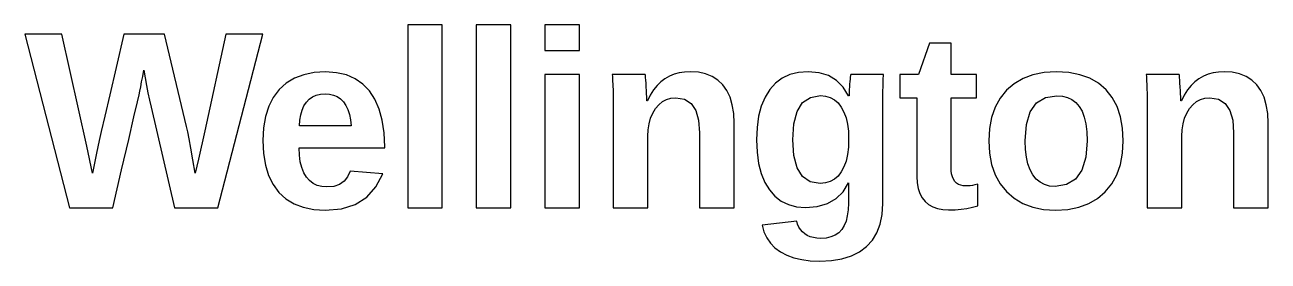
# Model space of a CAD drawing. Header units: metres. Extents: x 18 to 290, y 36 to 187.
# Drawn here: x 162.7 to 216.8, y 36.4 to 46.7 of the extents above; entities that cross this region are included whole.
import ezdxf

# ---------------------------------------------------------------- set-up
doc = ezdxf.new("R2010")
doc.units = ezdxf.units.M

msp = doc.modelspace()

# ---------------------------------------------------------------- linework, layer by layer
for p, q in [((180.854, 46.6835), (179.346, 46.6835)), ((179.346, 46.6835), (179.346, 38.7188)), ((180.854, 38.7188), (180.854, 46.6835)), ((183.837, 46.6835), (182.329, 46.6835)), ((182.329, 46.6835), (182.329, 38.7188)), ((183.837, 38.7188), (183.837, 46.6835)), ((186.819, 46.6835), (185.311, 46.6835)), ((185.311, 46.6835), (185.311, 45.5726)), ((186.819, 45.5726), (186.819, 46.6835)), ((164.286, 46.281), (162.681, 46.281)), ((162.681, 46.281), (164.629, 38.7188)), ((165.381, 41.3969), (164.286, 46.281)), ((166.991, 46.281), (166.651, 44.8279)), ((168.762, 46.281), (166.991, 46.281)), ((169.717, 42.2557), (168.762, 46.281)), ((171.429, 46.281), (170.517, 42.0732)), ((171.081, 38.7188), (173.034, 46.281)), ((173.034, 46.281), (171.429, 46.281)), ((185.311, 45.5726), (186.819, 45.5726)), ((202.057, 45.8892), (201.585, 44.5259)), ((203.002, 45.8892), (202.057, 45.8892)), ((203.002, 44.5259), (203.002, 45.8892)), ((166.651, 44.8279), (166.374, 43.6374)), ((167.765, 44.1996), (167.811, 44.4406)), ((167.811, 44.4406), (167.86, 44.7085)), ((167.86, 44.7085), (167.914, 44.3742)), ((174.823, 44.5096), (174.418, 44.355)), ((175.275, 44.6023), (174.823, 44.5096)), ((175.775, 44.6333), (175.275, 44.6023)), ((176.252, 44.6001), (175.775, 44.6333)), ((176.681, 44.5006), (176.252, 44.6001)), ((177.063, 44.3347), (176.681, 44.5006)), ((186.819, 44.5259), (185.311, 44.5259)), ((185.311, 44.5259), (185.311, 38.7188)), ((186.819, 38.7188), (186.819, 44.5259)), ((189.689, 44.5259), (188.251, 44.5259)), ((188.251, 44.5259), (188.257, 44.429)), ((188.257, 44.429), (188.263, 44.3271)), ((189.696, 44.4715), (189.689, 44.5259)), ((189.703, 44.3898), (189.696, 44.4715)), ((189.712, 44.2809), (189.703, 44.3898)), ((190.739, 44.4463), (190.548, 44.338)), ((190.945, 44.5304), (190.739, 44.4463)), ((191.165, 44.5905), (190.945, 44.5304)), ((191.399, 44.6266), (191.165, 44.5905)), ((191.648, 44.6386), (191.399, 44.6266)), ((192, 44.6159), (191.648, 44.6386)), ((192.318, 44.5476), (192, 44.6159)), ((192.601, 44.4338), (192.318, 44.5476)), ((192.85, 44.2746), (192.601, 44.4338)), ((195.985, 44.515), (195.651, 44.3604)), ((196.36, 44.6077), (195.985, 44.515)), ((196.777, 44.6386), (196.36, 44.6077)), ((197.253, 44.5968), (196.777, 44.6386)), ((197.666, 44.4712), (197.253, 44.5968)), ((198.017, 44.2619), (197.666, 44.4712)), ((198.613, 44.4092), (198.603, 44.3244)), ((198.624, 44.4764), (198.613, 44.4092)), ((198.634, 44.5259), (198.624, 44.4764)), ((200.062, 44.5259), (198.634, 44.5259)), ((200.05, 44.2868), (200.062, 44.5259)), ((201.585, 44.5259), (200.775, 44.5259)), ((200.775, 44.5259), (200.775, 43.5062)), ((204.102, 44.5259), (203.002, 44.5259)), ((204.102, 43.5062), (204.102, 44.5259)), ((206.567, 44.5049), (206.134, 44.3444)), ((207.049, 44.6012), (206.567, 44.5049)), ((207.58, 44.6333), (207.049, 44.6012)), ((208.122, 44.6022), (207.58, 44.6333)), ((208.61, 44.5092), (208.122, 44.6022)), ((209.045, 44.3541), (208.61, 44.5092)), ((212.935, 44.5259), (211.497, 44.5259)), ((211.497, 44.5259), (211.503, 44.429)), ((211.503, 44.429), (211.509, 44.3271)), ((212.942, 44.4715), (212.935, 44.5259)), ((212.95, 44.3898), (212.942, 44.4715)), ((212.958, 44.2809), (212.95, 44.3898)), ((213.986, 44.4463), (213.794, 44.338)), ((214.192, 44.5304), (213.986, 44.4463)), ((214.412, 44.5905), (214.192, 44.5304)), ((214.646, 44.6266), (214.412, 44.5905)), ((214.894, 44.6386), (214.646, 44.6266)), ((215.246, 44.6159), (214.894, 44.6386)), ((215.564, 44.5476), (215.246, 44.6159)), ((215.847, 44.4338), (215.564, 44.5476)), ((216.096, 44.2746), (215.847, 44.4338)), ((167.685, 43.7982), (167.723, 43.9855)), ((167.723, 43.9855), (167.765, 44.1996)), ((167.914, 44.3742), (167.973, 44.0455)), ((167.973, 44.0455), (168.036, 43.7224)), ((173.752, 43.8604), (173.495, 43.5246)), ((174.061, 44.1386), (173.752, 43.8604)), ((174.418, 44.355), (174.061, 44.1386)), ((177.398, 44.1026), (177.063, 44.3347)), ((177.686, 43.804), (177.398, 44.1026)), ((188.263, 44.3271), (188.269, 44.2203)), ((188.269, 44.2203), (188.275, 44.1086)), ((188.275, 44.1086), (188.28, 43.9919)), ((188.28, 43.9919), (188.285, 43.866)), ((188.285, 43.866), (188.289, 43.7266)), ((189.722, 44.1447), (189.712, 44.2809)), ((189.732, 43.9812), (189.722, 44.1447)), ((189.742, 43.8151), (189.732, 43.9812)), ((190.05, 43.846), (189.909, 43.6236)), ((190.203, 44.0392), (190.05, 43.846)), ((190.369, 44.2032), (190.203, 44.0392)), ((190.548, 44.338), (190.369, 44.2032)), ((193.065, 44.0697), (192.85, 44.2746)), ((193.242, 43.8212), (193.065, 44.0697)), ((195.108, 43.8658), (194.902, 43.5307)), ((195.359, 44.144), (195.108, 43.8658)), ((195.651, 44.3604), (195.359, 44.144)), ((198.306, 43.9689), (198.017, 44.2619)), ((198.533, 43.5921), (198.306, 43.9689)), ((198.568, 43.8658), (198.563, 43.7638)), ((198.575, 43.9785), (198.568, 43.8658)), ((198.583, 44.102), (198.575, 43.9785)), ((198.593, 44.222), (198.583, 44.102)), ((198.603, 44.3244), (198.593, 44.222)), ((200.035, 43.7647), (200.041, 44.033)), ((200.041, 44.033), (200.05, 44.2868)), ((205.751, 44.1197), (205.417, 43.8309)), ((206.134, 44.3444), (205.751, 44.1197)), ((209.425, 44.1369), (209.045, 44.3541)), ((209.751, 43.8577), (209.425, 44.1369)), ((210.021, 43.5204), (209.751, 43.8577)), ((211.509, 44.3271), (211.515, 44.2203)), ((211.515, 44.2203), (211.521, 44.1086)), ((211.521, 44.1086), (211.526, 43.9919)), ((211.526, 43.9919), (211.531, 43.866)), ((211.531, 43.866), (211.535, 43.7266)), ((212.968, 44.1447), (212.958, 44.2809)), ((212.978, 43.9812), (212.968, 44.1447)), ((212.988, 43.8151), (212.978, 43.9812)), ((213.296, 43.846), (213.155, 43.6236)), ((213.45, 44.0392), (213.296, 43.846)), ((213.616, 44.2032), (213.45, 44.0392)), ((213.794, 44.338), (213.616, 44.2032)), ((216.311, 44.0697), (216.096, 44.2746)), ((216.489, 43.8212), (216.311, 44.0697)), ((166.374, 43.6374), (166.16, 42.7094)), ((167.429, 42.6742), (167.58, 43.3233)), ((167.58, 43.3233), (167.651, 43.6377)), ((167.651, 43.6377), (167.685, 43.7982)), ((168.036, 43.7224), (168.104, 43.4049)), ((168.104, 43.4049), (168.177, 43.0929)), ((173.495, 43.5246), (173.295, 43.1357)), ((174.831, 43.153), (174.935, 43.313)), ((174.935, 43.313), (175.06, 43.4463)), ((175.06, 43.4463), (175.204, 43.55)), ((175.204, 43.55), (175.368, 43.6241)), ((175.368, 43.6241), (175.551, 43.6685)), ((175.551, 43.6685), (175.754, 43.6834)), ((175.754, 43.6834), (175.945, 43.6693)), ((175.945, 43.6693), (176.12, 43.6271)), ((176.12, 43.6271), (176.279, 43.5568)), ((176.279, 43.5568), (176.422, 43.4584)), ((176.422, 43.4584), (176.548, 43.3318)), ((176.548, 43.3318), (176.656, 43.1771)), ((177.923, 43.4416), (177.686, 43.804)), ((178.108, 43.0175), (177.923, 43.4416)), ((188.289, 43.7266), (188.291, 43.5736)), ((188.291, 43.5736), (188.293, 43.4072)), ((188.293, 43.4072), (188.293, 43.2272)), ((189.749, 43.6712), (189.742, 43.8151)), ((189.754, 43.5494), (189.749, 43.6712)), ((189.758, 43.4496), (189.754, 43.5494)), ((189.759, 43.372), (189.758, 43.4496)), ((189.78, 43.372), (189.759, 43.372)), ((189.909, 43.6236), (189.78, 43.372)), ((190.28, 43.2057), (190.439, 43.3372)), ((190.439, 43.3372), (190.616, 43.4311)), ((190.616, 43.4311), (190.809, 43.4874)), ((190.809, 43.4874), (191.02, 43.5062)), ((191.02, 43.5062), (191.393, 43.445)), ((191.393, 43.445), (191.683, 43.2615)), ((193.381, 43.5305), (193.242, 43.8212)), ((193.479, 43.1977), (193.381, 43.5305)), ((194.902, 43.5307), (194.741, 43.1436)), ((196.541, 43.2937), (196.879, 43.5255)), ((196.879, 43.5255), (197.314, 43.6028)), ((197.314, 43.6028), (197.539, 43.5827)), ((197.539, 43.5827), (197.743, 43.5225)), ((197.743, 43.5225), (197.925, 43.4221)), ((197.925, 43.4221), (198.085, 43.2816)), ((198.559, 43.5921), (198.533, 43.5921)), ((198.56, 43.6726), (198.559, 43.5921)), ((198.563, 43.7638), (198.56, 43.6726)), ((200.03, 43.1842), (200.031, 43.4817)), ((200.031, 43.4817), (200.035, 43.7647)), ((200.775, 43.5062), (201.51, 43.5062)), ((201.51, 43.5062), (201.51, 40.082)), ((203.002, 40.4899), (203.002, 43.5062)), ((203.002, 43.5062), (204.102, 43.5062)), ((205.139, 43.486), (204.923, 43.0932)), ((205.417, 43.8309), (205.139, 43.486)), ((206.722, 43.2823), (207.107, 43.5187)), ((207.107, 43.5187), (207.602, 43.5975)), ((207.602, 43.5975), (207.847, 43.5788)), ((207.847, 43.5788), (208.068, 43.5228)), ((208.068, 43.5228), (208.264, 43.4294)), ((208.264, 43.4294), (208.436, 43.2986)), ((210.23, 43.1287), (210.021, 43.5204)), ((211.535, 43.7266), (211.538, 43.5736)), ((211.538, 43.5736), (211.539, 43.4072)), ((211.539, 43.4072), (211.54, 43.2272)), ((212.995, 43.6712), (212.988, 43.8151)), ((213.001, 43.5494), (212.995, 43.6712)), ((213.004, 43.4496), (213.001, 43.5494)), ((213.005, 43.372), (213.004, 43.4496)), ((213.027, 43.372), (213.005, 43.372)), ((213.155, 43.6236), (213.027, 43.372)), ((213.526, 43.2057), (213.686, 43.3372)), ((213.686, 43.3372), (213.862, 43.4311)), ((213.862, 43.4311), (214.056, 43.4874)), ((214.056, 43.4874), (214.266, 43.5062)), ((214.266, 43.5062), (214.639, 43.445)), ((214.639, 43.445), (214.929, 43.2615)), ((216.627, 43.5305), (216.489, 43.8212)), ((216.726, 43.1977), (216.627, 43.5305)), ((168.177, 43.0929), (169.202, 38.7188)), ((173.295, 43.1357), (173.152, 42.6934)), ((174.649, 42.5316), (174.688, 42.7623)), ((174.688, 42.7623), (174.749, 42.9695)), ((174.749, 42.9695), (174.831, 43.153)), ((176.656, 43.1771), (176.744, 42.9943)), ((176.744, 42.9943), (176.811, 42.7834)), ((176.811, 42.7834), (176.859, 42.5443)), ((178.24, 42.5318), (178.108, 43.0175)), ((188.293, 43.2272), (188.293, 38.7188)), ((189.922, 42.6184), (190.016, 42.8381)), ((190.016, 42.8381), (190.137, 43.0366)), ((190.137, 43.0366), (190.28, 43.2057)), ((191.683, 43.2615), (191.89, 42.9556)), ((191.89, 42.9556), (192.014, 42.5273)), ((193.539, 42.8229), (193.479, 43.1977)), ((193.559, 42.406), (193.539, 42.8229)), ((194.741, 43.1436), (194.626, 42.7046)), ((196.155, 42.3662), (196.3, 42.9072)), ((196.3, 42.9072), (196.541, 43.2937)), ((198.085, 43.2816), (198.224, 43.1009)), ((198.224, 43.1009), (198.339, 42.8844)), ((198.339, 42.8844), (198.428, 42.6364)), ((200.03, 38.896), (200.03, 43.1842)), ((204.923, 43.0932), (204.768, 42.6526)), ((206.283, 42.3368), (206.448, 42.8884)), ((206.448, 42.8884), (206.722, 43.2823)), ((208.436, 43.2986), (208.584, 43.1305)), ((208.584, 43.1305), (208.706, 42.921)), ((208.706, 42.921), (208.8, 42.6659)), ((210.38, 42.6827), (210.23, 43.1287)), ((211.54, 43.2272), (211.54, 38.7188)), ((213.169, 42.6184), (213.263, 42.8381)), ((213.263, 42.8381), (213.383, 43.0366)), ((213.383, 43.0366), (213.526, 43.2057)), ((214.929, 43.2615), (215.136, 42.9556)), ((215.136, 42.9556), (215.261, 42.5273)), ((216.785, 42.8229), (216.726, 43.1977)), ((216.805, 42.406), (216.785, 42.8229)), ((166.16, 42.7094), (166.008, 42.044)), ((167.201, 41.6904), (167.429, 42.6742)), ((169.769, 42.0298), (169.717, 42.2557)), ((173.152, 42.6934), (173.066, 42.198)), ((174.632, 42.2772), (174.649, 42.5316)), ((176.886, 42.2772), (174.632, 42.2772)), ((176.859, 42.5443), (176.886, 42.2772)), ((178.319, 41.9844), (178.24, 42.5318)), ((189.815, 42.1152), (189.855, 42.3774)), ((189.855, 42.3774), (189.922, 42.6184)), ((192.014, 42.5273), (192.056, 41.9766)), ((193.559, 38.7188), (193.559, 42.406)), ((194.626, 42.7046), (194.557, 42.2136)), ((196.107, 41.6707), (196.155, 42.3662)), ((198.428, 42.6364), (198.492, 42.3568)), ((198.492, 42.3568), (198.53, 42.0456)), ((204.768, 42.6526), (204.675, 42.1641)), ((206.228, 41.6277), (206.283, 42.3368)), ((208.8, 42.6659), (208.868, 42.3654)), ((208.868, 42.3654), (208.909, 42.0193)), ((210.47, 42.1824), (210.38, 42.6827)), ((213.061, 42.1152), (213.102, 42.3774)), ((213.102, 42.3774), (213.169, 42.6184)), ((215.261, 42.5273), (215.302, 41.9766)), ((216.805, 38.7188), (216.805, 42.406)), ((166.008, 42.044), (165.92, 41.6412)), ((166.894, 40.372), (167.201, 41.6904)), ((169.832, 41.713), (169.769, 42.0298)), ((169.909, 41.3051), (169.832, 41.713)), ((170.517, 42.0732), (170.233, 40.8388)), ((173.066, 42.198), (173.038, 41.6492)), ((178.346, 41.3755), (178.319, 41.9844)), ((189.802, 41.8317), (189.815, 42.1152)), ((189.802, 38.7188), (189.802, 41.8317)), ((192.056, 41.9766), (192.056, 38.7188)), ((194.557, 42.2136), (194.534, 41.6707)), ((198.53, 42.0456), (198.543, 41.7029)), ((198.543, 41.7029), (198.53, 41.3505)), ((204.675, 42.1641), (204.645, 41.6277)), ((208.909, 42.0193), (208.922, 41.6277)), ((210.5, 41.6277), (210.47, 42.1824)), ((213.048, 41.8317), (213.061, 42.1152)), ((213.048, 38.7188), (213.048, 41.8317)), ((215.302, 41.9766), (215.302, 38.7188)), ((165.628, 40.2162), (165.381, 41.3969)), ((165.863, 41.3669), (165.805, 41.0873)), ((165.92, 41.6412), (165.863, 41.3669)), ((169.997, 40.8062), (169.909, 41.3051)), ((173.038, 41.6492), (173.066, 41.083)), ((174.634, 41.01), (174.621, 41.3326)), ((174.621, 41.3326), (178.346, 41.3326)), ((178.346, 41.3326), (178.346, 41.3755)), ((194.534, 41.6707), (194.556, 41.1301)), ((196.154, 40.9886), (196.107, 41.6707)), ((198.53, 41.3505), (198.492, 41.0318)), ((204.645, 41.6277), (204.675, 41.0893)), ((206.241, 41.2577), (206.228, 41.6277)), ((206.281, 40.9249), (206.241, 41.2577)), ((208.922, 41.6277), (208.866, 40.9128)), ((210.469, 41.0875), (210.5, 41.6277)), ((165.747, 40.8023), (165.687, 40.512)), ((165.805, 41.0873), (165.747, 40.8023)), ((170.098, 40.2162), (169.997, 40.8062)), ((170.233, 40.8388), (170.098, 40.2162)), ((173.066, 41.083), (173.15, 40.5737)), ((174.671, 40.7207), (174.634, 41.01)), ((174.734, 40.4647), (174.671, 40.7207)), ((194.556, 41.1301), (194.623, 40.6419)), ((194.623, 40.6419), (194.735, 40.2061)), ((196.298, 40.4582), (196.154, 40.9886)), ((198.428, 40.7468), (198.339, 40.4955)), ((198.492, 41.0318), (198.428, 40.7468)), ((204.675, 41.0893), (204.768, 40.599)), ((204.768, 40.599), (204.923, 40.1568)), ((206.349, 40.6291), (206.281, 40.9249)), ((206.442, 40.3706), (206.349, 40.6291)), ((208.866, 40.9128), (208.7, 40.3568)), ((210.218, 40.1532), (210.375, 40.596)), ((210.375, 40.596), (210.469, 41.0875)), ((165.687, 40.512), (165.628, 40.2162)), ((166.508, 38.7188), (166.894, 40.372)), ((173.15, 40.5737), (173.291, 40.1213)), ((173.291, 40.1213), (173.488, 39.7257)), ((174.822, 40.242), (174.734, 40.4647)), ((174.935, 40.0525), (174.822, 40.242)), ((175.071, 39.897), (174.935, 40.0525)), ((176.73, 40.0636), (176.576, 39.8697)), ((176.838, 40.3128), (176.73, 40.0636)), ((178.26, 40.1894), (176.838, 40.3128)), ((177.962, 39.6214), (178.26, 40.1894)), ((194.735, 40.2061), (194.891, 39.8227)), ((196.537, 40.0793), (196.298, 40.4582)), ((196.873, 39.8519), (196.537, 40.0793)), ((198.085, 40.0973), (197.923, 39.9568)), ((198.224, 40.2779), (198.085, 40.0973)), ((198.339, 40.4955), (198.224, 40.2779)), ((201.51, 40.082), (201.524, 39.8028)), ((203.008, 40.3292), (203.002, 40.4899)), ((203.028, 40.1864), (203.008, 40.3292)), ((203.06, 40.0613), (203.028, 40.1864)), ((203.105, 39.9541), (203.06, 40.0613)), ((204.923, 40.1568), (205.139, 39.7626)), ((206.563, 40.1491), (206.442, 40.3706)), ((206.709, 39.9666), (206.563, 40.1491)), ((208.7, 40.3568), (208.422, 39.9597)), ((209.998, 39.7592), (210.218, 40.1532)), ((173.488, 39.7257), (173.741, 39.387)), ((175.229, 39.776), (175.071, 39.897)), ((175.407, 39.6896), (175.229, 39.776)), ((175.607, 39.6378), (175.407, 39.6896)), ((175.829, 39.6205), (175.607, 39.6378)), ((176.125, 39.6482), (175.829, 39.6205)), ((176.374, 39.7313), (176.125, 39.6482)), ((176.576, 39.8697), (176.374, 39.7313)), ((177.563, 39.1796), (177.962, 39.6214)), ((194.891, 39.8227), (195.092, 39.4917)), ((197.303, 39.7761), (196.873, 39.8519)), ((197.533, 39.7962), (197.303, 39.7761)), ((197.739, 39.8564), (197.533, 39.7962)), ((197.923, 39.9568), (197.739, 39.8564)), ((198.298, 39.4131), (198.533, 39.7976)), ((198.533, 39.7976), (198.543, 39.7976)), ((198.543, 39.7976), (198.533, 39.2233)), ((201.524, 39.8028), (201.567, 39.5535)), ((201.567, 39.5535), (201.639, 39.334)), ((203.163, 39.8647), (203.105, 39.9541)), ((203.234, 39.7922), (203.163, 39.8647)), ((203.32, 39.7359), (203.234, 39.7922)), ((203.42, 39.6956), (203.32, 39.7359)), ((203.534, 39.6715), (203.42, 39.6956)), ((203.662, 39.6634), (203.534, 39.6715)), ((203.739, 39.6664), (203.662, 39.6634)), ((203.828, 39.6754), (203.739, 39.6664)), ((203.929, 39.6905), (203.828, 39.6754)), ((204.042, 39.7115), (203.929, 39.6905)), ((204.167, 39.7385), (204.042, 39.7115)), ((204.167, 38.8047), (204.167, 39.7385)), ((205.139, 39.7626), (205.417, 39.4166)), ((206.879, 39.8245), (206.709, 39.9666)), ((207.073, 39.7231), (206.879, 39.8245)), ((207.291, 39.6623), (207.073, 39.7231)), ((207.532, 39.642), (207.291, 39.6623)), ((208.032, 39.7214), (207.532, 39.642)), ((208.422, 39.9597), (208.032, 39.7214)), ((209.716, 39.4139), (209.998, 39.7592)), ((173.741, 39.387), (174.046, 39.1078)), ((174.046, 39.1078), (174.4, 38.8907)), ((177.061, 38.864), (177.563, 39.1796)), ((195.092, 39.4917), (195.334, 39.2173)), ((195.334, 39.2173), (195.612, 39.0039)), ((195.612, 39.0039), (195.926, 38.8515)), ((197.621, 38.9005), (197.994, 39.1141)), ((197.994, 39.1141), (198.298, 39.4131)), ((198.533, 39.2233), (198.533, 38.9174)), ((201.639, 39.334), (201.74, 39.1443)), ((201.74, 39.1443), (201.869, 38.9844)), ((201.869, 38.9844), (202.026, 38.854)), ((205.417, 39.4166), (205.75, 39.1267)), ((205.75, 39.1267), (206.129, 38.9013)), ((208.993, 38.9003), (209.379, 39.125)), ((209.379, 39.125), (209.716, 39.4139)), ((164.629, 38.7188), (166.508, 38.7188)), ((169.202, 38.7188), (171.081, 38.7188)), ((174.4, 38.8907), (174.803, 38.7356)), ((174.803, 38.7356), (175.254, 38.6425)), ((175.254, 38.6425), (175.754, 38.6115)), ((175.754, 38.6115), (176.458, 38.6746)), ((176.458, 38.6746), (177.061, 38.864)), ((179.346, 38.7188), (180.854, 38.7188)), ((182.329, 38.7188), (183.837, 38.7188)), ((185.311, 38.7188), (186.819, 38.7188)), ((188.293, 38.7188), (189.802, 38.7188)), ((192.056, 38.7188), (193.559, 38.7188)), ((195.926, 38.8515), (196.277, 38.7601)), ((196.277, 38.7601), (196.665, 38.7296)), ((196.665, 38.7296), (197.177, 38.7723)), ((197.177, 38.7723), (197.621, 38.9005)), ((198.521, 38.6276), (198.486, 38.3678)), ((198.533, 38.9174), (198.521, 38.6276)), ((200.002, 38.4243), (200.03, 38.896)), ((202.026, 38.854), (202.206, 38.7526)), ((202.206, 38.7526), (202.411, 38.6802)), ((202.411, 38.6802), (202.641, 38.6367)), ((202.641, 38.6367), (202.895, 38.6222)), ((202.895, 38.6222), (203.174, 38.6295)), ((203.174, 38.6295), (203.441, 38.6514)), ((203.441, 38.6514), (203.695, 38.6879)), ((203.695, 38.6879), (203.937, 38.739)), ((203.937, 38.739), (204.167, 38.8047)), ((206.129, 38.9013), (206.555, 38.7403)), ((206.555, 38.7403), (207.028, 38.6437)), ((207.028, 38.6437), (207.548, 38.6115)), ((207.548, 38.6115), (208.078, 38.6436)), ((208.078, 38.6436), (208.56, 38.7399)), ((208.56, 38.7399), (208.993, 38.9003)), ((211.54, 38.7188), (213.048, 38.7188)), ((215.302, 38.7188), (216.805, 38.7188)), ((196.284, 38.1285), (194.776, 37.9514)), ((194.776, 37.9514), (194.856, 37.6646)), ((196.323, 37.9949), (196.284, 38.1285)), ((196.378, 37.8734), (196.323, 37.9949)), ((198.347, 37.9385), (198.243, 37.7689)), ((198.428, 38.1382), (198.347, 37.9385)), ((198.486, 38.3678), (198.428, 38.1382)), ((199.777, 37.6265), (199.917, 38.0011)), ((199.917, 38.0011), (200.002, 38.4243)), ((194.856, 37.6646), (194.975, 37.4056)), ((194.975, 37.4056), (195.135, 37.1743)), ((196.447, 37.7639), (196.378, 37.8734)), ((196.531, 37.6665), (196.447, 37.7639)), ((196.63, 37.581), (196.531, 37.6665)), ((196.743, 37.5096), (196.63, 37.581)), ((196.869, 37.4539), (196.743, 37.5096)), ((197.008, 37.4142), (196.869, 37.4539)), ((197.16, 37.3904), (197.008, 37.4142)), ((197.325, 37.3825), (197.16, 37.3904)), ((197.563, 37.3979), (197.325, 37.3825)), ((197.773, 37.4443), (197.563, 37.3979)), ((197.957, 37.5216), (197.773, 37.4443)), ((198.113, 37.6298), (197.957, 37.5216)), ((198.243, 37.7689), (198.113, 37.6298)), ((199.58, 37.3004), (199.777, 37.6265)), ((195.135, 37.1743), (195.334, 36.9707)), ((195.334, 36.9707), (195.573, 36.7947)), ((199.02, 36.7948), (199.327, 37.0228)), ((199.327, 37.0228), (199.58, 37.3004)), ((195.573, 36.7947), (195.848, 36.6488)), ((195.848, 36.6488), (196.156, 36.5354)), ((196.156, 36.5354), (196.498, 36.4543)), ((196.498, 36.4543), (196.873, 36.4057)), ((196.873, 36.4057), (197.282, 36.3895)), ((197.282, 36.3895), (197.793, 36.4148)), ((197.793, 36.4148), (198.253, 36.4908)), ((198.253, 36.4908), (198.662, 36.6175)), ((198.662, 36.6175), (199.02, 36.7948))]:
    msp.add_line(p, q)

doc.saveas('drawing.dxf')
